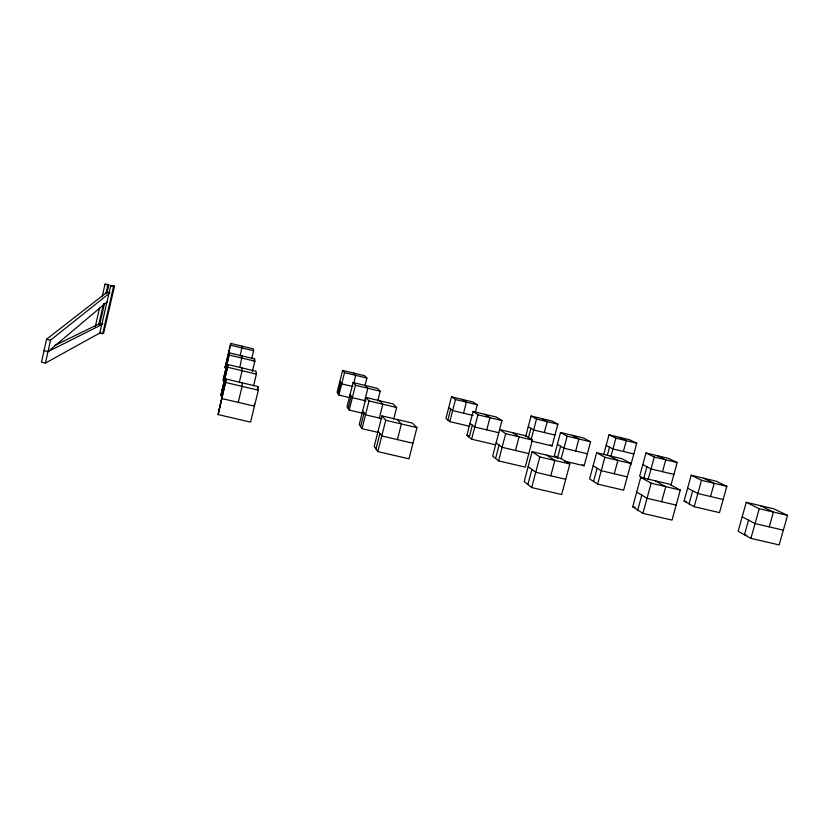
<?xml version="1.0" encoding="UTF-8"?>
<svg xmlns="http://www.w3.org/2000/svg" width="829" height="829" viewBox="0 0 829 829"><rect width="100%" height="100%" fill="white"/><g stroke="black" fill="none" stroke-linecap="round" stroke-linejoin="round"><path stroke-width="1.24" d="M218.11 414.573L226.255 379.071L257.902 386.552L258.337 390.2L250.576 422.106L218.11 414.573L226.255 379.071M228.089 364.615L220.949 395.599L228.089 364.615L256.078 371.288L256.41 374.128L253.56 385.879M225.664 380.863L223.229 380.293L229.581 352.895L254.596 358.905L254.866 361.164L252.368 371.465M225.405 365.796L225.073 367.972L230.773 343.434L253.394 348.885L253.612 350.74L251.684 358.698M222.504 394.697L221.954 398.562L254.451 406.169L254.285 404.106M224.348 381.464L224.763 378.438M226.265 367.672L226.597 365.268M227.809 356.584L228.089 354.625M223.229 380.293L223.633 377.62M44.061 350.677L46.528 339.258L107.148 292.077L109.988 292.772L50.507 340.191L45.419 363.092L41.45 362.169L44.061 350.677L48.03 351.61L102.744 324.17L99.915 323.486L54.527 345.579M95.273 326.647L99.573 307.963M102.154 296.751L105.024 284.295L105.998 284.078L108.837 284.772L106.837 293.425M98.703 324.844L103.584 303.673M105.874 293.704L107.884 284.989L108.837 284.772M99.718 324.336L104.558 303.321M110.744 285.694L99.832 332.989L102.682 333.672L103.666 333.113L114.516 286.16L110.744 285.694L114.516 286.16M102.682 333.672L113.604 286.388M225.239 366.874L230.773 343.434M223.436 378.936L229.581 352.895M221.198 393.899L224.555 379.931M218.431 412.396L222.234 396.604M240.182 355.931L242.099 346.17M239.892 367.278L242.109 355.91M239.26 382.501L242.109 370.718L242.109 367.962M238.244 402.376L242.109 386.366L242.109 382.822M253.995 361.371L254.596 358.905M257.322 388.946L257.902 386.552M365.029 385.495L366.905 378.045L364.553 375.703L342.574 370.408L337.092 392.407L338.926 395.07L348.864 397.433M338.004 393.723L340.76 382.625M338.926 395.07L344.512 372.646L342.574 370.408M377.692 401.101L380.19 391.205L377.309 388.355L353.071 382.542L347.009 406.821L349.247 410.065L362.843 413.277M353.859 382.811L355.724 375.35L353.579 373.06M348.118 408.428L351.175 396.169M349.247 410.065L355.444 385.278L353.071 382.542M364.729 400.635L367.838 388.252L365.216 385.454M393.713 419.028L396.635 407.516L393.039 403.951L366.035 397.505L359.237 424.583L362.024 428.645L378.345 432.469M360.615 426.593L364.055 412.915M362.024 428.645L368.998 400.935L366.035 397.505M379.34 418.075L382.843 404.231L379.558 400.739M381.951 415.899L374.242 446.406L377.817 451.598L408.977 458.82L416.935 427.64L412.355 423.091L381.951 415.899L385.734 420.272L416.935 427.64M376.003 448.966L379.91 433.526M377.817 451.598L385.734 420.272M397.392 439.608L401.371 423.971L397.184 419.505M475.359 412.117L477.266 404.77L472.882 401.972L451.494 396.811L445.919 418.49L449.784 421.609L469.141 426.21M447.836 420.034L450.655 409.101M449.784 421.609L455.484 399.526L451.494 396.811M463.535 413.184L466.395 402.148L462.209 399.391M495.587 444.852L471.608 439.183L466.882 435.38L473.079 411.495L496.592 417.142L501.939 420.552L492.664 456.147L498.55 460.883L525.234 467.131L532.384 440.033L525.741 435.785L499.618 429.557L505.68 433.681L532.384 440.033M469.224 437.256L472.354 425.204M471.608 439.183L477.939 414.801L473.079 411.495M486.778 429.868L489.96 417.681L484.851 414.324M495.566 458.489L499.089 445.049M498.55 460.883L505.68 433.681M515.483 450.448L519.058 436.862L512.705 432.676M525.752 436.241L531.088 416.013L552.031 421.059L557.855 424.199L552.073 445.95L532.021 441.173M528.394 437.94L530.933 428.334M531.088 439.66L536.529 419.059L531.088 416.013M532.104 451.67L524.208 481.556L531.69 487.576L561.668 494.519L569.834 463.991L561.388 458.592L532.104 451.67L539.814 456.914L569.834 463.991M527.897 484.519L531.897 469.401M544.321 432.531L547.213 421.629L541.575 418.541M531.69 487.576L539.814 456.914M560.632 446.23L557.461 458.126L554.259 456.054L560.528 432.479L583.512 438.002L590.59 441.805L584.155 465.774L564.435 461.121M550.777 475.773L554.85 460.458L546.777 455.131M561.057 459.038L567.15 436.189L560.528 432.479M575.668 451.017L578.891 438.997L572.041 435.246M596.642 452.696L589.595 478.893L597.647 484.095L623.636 490.188L630.89 463.494L622.102 458.758L596.642 452.696L604.88 457.297L630.89 463.494M593.574 481.462L597.139 468.23M603.636 454.81L609.025 434.81L629.543 439.764L636.745 443.204L630.9 464.696M597.647 484.095L604.88 457.297M607.294 455.473L609.533 447.173M611.014 456.147L615.864 438.178L609.025 434.81M614.279 473.784L617.906 460.396L609.398 455.732M623.398 451.463L626.32 440.696L619.304 437.287M670.993 485.038L677.179 462.561L668.443 458.385L645.978 452.986L639.636 476.26L643.677 478.509L646.879 466.768M632.714 506.757L640.734 477.359L669.169 484.084L680.298 490.074L672.018 520.094L642.91 513.348L632.714 506.757L635.18 507.327M637.739 510.011L641.812 495.141M648.112 479.628L654.288 457.069L645.978 452.986M642.91 513.348L651.159 483.193L640.734 477.359M662.495 471.68L665.749 459.826L657.231 455.691M661.625 501.7L665.76 486.644L654.972 480.727M684.07 501.068L691.21 475.235L716.018 481.152L726.846 486.333L719.489 512.643L694.174 506.706L684.07 501.068L686.547 501.649M689.065 503.856L692.681 490.809M694.174 506.706L701.5 480.302L691.21 475.235M710.526 496.519L714.194 483.328L703.634 478.198M746.255 502.322L738.121 531.244L750.887 538.373L779.146 544.922L787.55 515.389L773.892 508.851L746.255 502.322L759.26 508.716L787.55 515.389M748.546 520.135L744.421 534.767L746.856 535.327M750.887 538.373L759.26 508.716M769.229 526.871L773.426 512.063L760.1 505.597M48.03 351.61L107.086 301.922M45.419 363.092L100.837 332.439M412.956 443.246L381.775 435.95L378.097 431.173M565.751 479.276L535.741 472.261L528.156 466.623M676.153 505.099L647.034 498.291L636.713 492.074M783.343 530.177L755.064 523.555L742.183 516.799M46.528 339.258L50.507 340.191M381.848 418.666L365.506 414.801L362.625 411.06M528.809 453.598L502.105 447.297L496.136 442.862M627.263 476.851L601.253 470.706L593.118 465.805M723.168 499.504L697.831 493.514L687.635 488.167M225.82 382.521L258.337 390.2M651.159 483.193L680.298 490.074M227.747 367.299L256.41 374.128M368.998 400.935L396.635 407.516M701.5 480.302L726.846 486.333M365.941 400.925L352.346 397.682L350.035 394.687M498.757 432.717L474.768 427.008L469.981 423.443M587.367 453.805L563.938 448.23L557.389 444.282M673.915 474.395L651.034 468.955L642.807 464.634M466.882 435.38L469.359 435.961M554.259 456.054L556.673 456.624M229.301 355.04L254.866 361.164M355.444 385.278L380.19 391.205M477.939 414.801L501.939 420.552M567.15 436.189L590.59 441.805M654.288 457.069L677.179 462.561M352.926 386.552L341.714 383.868L339.828 381.413M473.204 415.495L452.634 410.573L448.707 407.661M554.964 435.08L533.648 429.971L528.26 426.728M633.822 453.96L612.952 448.966L606.175 445.411M230.555 345.175L253.612 350.74M344.512 372.646L366.905 378.045M455.484 399.526L477.266 404.77M536.529 419.059L557.855 424.199M615.864 438.178L636.745 443.204M105.024 284.295L107.884 284.989M550.155 444.758L552.073 445.95M582.404 464.696L584.155 465.774"/></g></svg>
